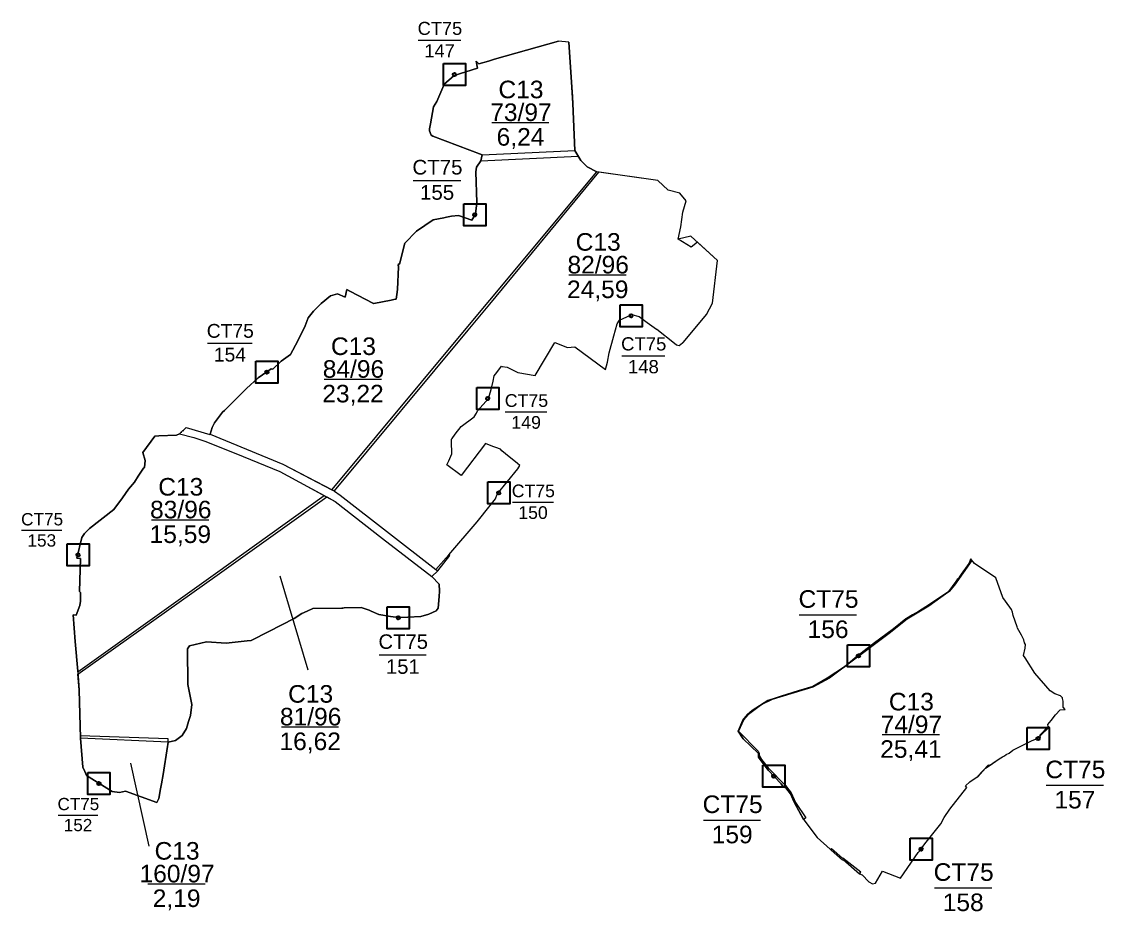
# Model space of a CAD drawing. Header units: metres. Extents: x 414935 to 419426, y 1532610 to 1538392.
# Drawn here: x 414935 to 417399, y 1536367 to 1538392 of the extents above; entities that cross this region are included whole.
import ezdxf
from ezdxf.enums import TextEntityAlignment as Align

# ---------------------------------------------------------------- set-up
doc = ezdxf.new("R2010")
doc.units = ezdxf.units.M
doc.header["$MEASUREMENT"] = 0
doc.linetypes.add('DGN Style 1', pattern=[5.902559, 0.009821, -5.892738])
doc.linetypes.add('DGN Style 2', pattern=[9.82123, 5.892738, -3.928492])
doc.layers.add('RanhOne', color=1, linetype='Continuous', lineweight=0)
doc.styles.add('Style-Arial', font='arial.ttf')

# ---------------------------------------------------------------- blocks, each defined once
blk = doc.blocks.new('DDCT')
at = {"layer": 'RanhOne', "color": 3, "linetype": 'Continuous', "lineweight": 13}
for p, q in [((6.24, 0), (-6.24, 0)), ((0, -6.24), (0, 6.24))]:
    blk.add_line(p, q, dxfattribs=at)
blk = doc.blocks.new('*U0')
at = {"color": 0, "linetype": 'Continuous', "lineweight": -2, "ltscale": 10, "flags": 128}
blk.add_lwpolyline([(-150, 150), (150, 150), (150, -150), (-150, -150), (-150, 150)], close=True, dxfattribs=at)
at = {"color": 0, "linetype": 'Continuous', "lineweight": -2, "ltscale": 10}
blk.add_circle((-0.02828, 0.016065), 22.5, dxfattribs=at)
blk = doc.blocks.new('*U6')
at = {"layer": 'RanhOne', "color": 3, "linetype": 'Continuous', "lineweight": 13}
blk.add_line((-66.520877, -1.660429), (63.750129, -1.660429), dxfattribs=at)
at = {"layer": 'RanhOne', "color": 3, "linetype": 'Continuous', "lineweight": 13, "style": 'Style-Arial'}
for s, p in [('CT75', (-0.000029, 14.422722)), ('156', (-1.025137, -54.422685))]:
    blk.add_text(s, height=40, dxfattribs=at).set_placement(p, align=Align.CENTER)
blk = doc.blocks.new('*U7')
at = {"layer": 'RanhOne', "color": 3, "linetype": 'Continuous', "lineweight": 13}
blk.add_line((-66.520877, -1.660429), (63.750129, -1.660429), dxfattribs=at)
at = {"layer": 'RanhOne', "color": 3, "linetype": 'Continuous', "lineweight": 13, "style": 'Style-Arial'}
for s, p in [('CT75', (-0.000029, 14.422722)), ('159', (-1.025137, -54.422685))]:
    blk.add_text(s, height=40, dxfattribs=at).set_placement(p, align=Align.CENTER)
blk = doc.blocks.new('*U8')
at = {"layer": 'RanhOne', "color": 3, "linetype": 'Continuous', "lineweight": 13}
blk.add_line((-66.520877, -1.660429), (63.750129, -1.660429), dxfattribs=at)
at = {"layer": 'RanhOne', "color": 3, "linetype": 'Continuous', "lineweight": 13, "style": 'Style-Arial'}
for s, p in [('CT75', (-0.000029, 14.422722)), ('158', (-1.025137, -54.422685))]:
    blk.add_text(s, height=40, dxfattribs=at).set_placement(p, align=Align.CENTER)
blk = doc.blocks.new('*U9')
at = {"layer": 'RanhOne', "color": 3, "linetype": 'Continuous', "lineweight": 13}
blk.add_line((-66.520877, -1.660429), (63.750129, -1.660429), dxfattribs=at)
at = {"layer": 'RanhOne', "color": 3, "linetype": 'Continuous', "lineweight": 13, "style": 'Style-Arial'}
for s, p in [('CT75', (-0.000029, 14.422722)), ('157', (-1.025137, -54.422685))]:
    blk.add_text(s, height=40, dxfattribs=at).set_placement(p, align=Align.CENTER)
blk = doc.blocks.new('*U17')
at = {"layer": 'RanhOne', "color": 3, "linetype": 'Continuous', "lineweight": 13}
blk.add_line((-66.520877, -1.660429), (63.750129, -1.660429), dxfattribs=at)
at = {"layer": 'RanhOne', "color": 3, "linetype": 'Continuous', "lineweight": 13, "style": 'Style-Arial'}
blk.add_text('2,19', height=40, dxfattribs=at).set_placement((-1.025137, -54.422685), align=Align.CENTER)
at = {"layer": 'RanhOne', "color": 3, "linetype": 'Continuous', "lineweight": 13, "insert": (-0.000029, 1.089388), "char_height": 40, "attachment_point": 8, "line_spacing_factor": 0.776524, "style": 'Style-Arial'}
blk.add_mtext('C13\\P160/97', dxfattribs=at)
blk = doc.blocks.new('*U18')
at = {"layer": 'RanhOne', "color": 3, "linetype": 'Continuous', "lineweight": 13}
blk.add_line((-66.520877, -1.660429), (63.750129, -1.660429), dxfattribs=at)
at = {"layer": 'RanhOne', "color": 3, "linetype": 'Continuous', "lineweight": 13, "style": 'Style-Arial'}
blk.add_text('15,59', height=40, dxfattribs=at).set_placement((-1.025137, -54.422685), align=Align.CENTER)
at = {"layer": 'RanhOne', "color": 3, "linetype": 'Continuous', "lineweight": 13, "insert": (-0.000029, 1.089388), "char_height": 40, "attachment_point": 8, "line_spacing_factor": 0.776524, "style": 'Style-Arial'}
blk.add_mtext('C13\\P83/96', dxfattribs=at)
blk = doc.blocks.new('*U19')
at = {"layer": 'RanhOne', "color": 3, "linetype": 'Continuous', "lineweight": 13}
blk.add_line((-66.520877, -1.660429), (63.750129, -1.660429), dxfattribs=at)
at = {"layer": 'RanhOne', "color": 3, "linetype": 'Continuous', "lineweight": 13, "style": 'Style-Arial'}
blk.add_text('16,62', height=40, dxfattribs=at).set_placement((-1.025137, -54.422685), align=Align.CENTER)
at = {"layer": 'RanhOne', "color": 3, "linetype": 'Continuous', "lineweight": 13, "insert": (-0.000029, 1.089388), "char_height": 40, "attachment_point": 8, "line_spacing_factor": 0.776524, "style": 'Style-Arial'}
blk.add_mtext('C13\\P81/96', dxfattribs=at)
blk = doc.blocks.new('*U20')
at = {"layer": 'RanhOne', "color": 3, "linetype": 'Continuous', "lineweight": 13}
blk.add_line((-66.520877, -1.660429), (63.750129, -1.660429), dxfattribs=at)
at = {"layer": 'RanhOne', "color": 3, "linetype": 'Continuous', "lineweight": 13, "style": 'Style-Arial'}
blk.add_text('24,59', height=40, dxfattribs=at).set_placement((-1.025137, -54.422685), align=Align.CENTER)
at = {"layer": 'RanhOne', "color": 3, "linetype": 'Continuous', "lineweight": 13, "insert": (-0.000029, 1.089388), "char_height": 40, "attachment_point": 8, "line_spacing_factor": 0.776524, "style": 'Style-Arial'}
blk.add_mtext('C13\\P82/96', dxfattribs=at)
blk = doc.blocks.new('*U21')
at = {"layer": 'RanhOne', "color": 3, "linetype": 'Continuous', "lineweight": 13}
blk.add_line((-66.520877, -1.660429), (63.750129, -1.660429), dxfattribs=at)
at = {"layer": 'RanhOne', "color": 3, "linetype": 'Continuous', "lineweight": 13, "style": 'Style-Arial'}
blk.add_text('23,22', height=40, dxfattribs=at).set_placement((-1.025137, -54.422685), align=Align.CENTER)
at = {"layer": 'RanhOne', "color": 3, "linetype": 'Continuous', "lineweight": 13, "insert": (-0.000029, 1.089388), "char_height": 40, "attachment_point": 8, "line_spacing_factor": 0.776524, "style": 'Style-Arial'}
blk.add_mtext('C13\\P84/96', dxfattribs=at)
blk = doc.blocks.new('*U22')
at = {"layer": 'RanhOne', "color": 3, "linetype": 'Continuous', "lineweight": 13}
blk.add_line((-66.520877, -1.660429), (63.750129, -1.660429), dxfattribs=at)
at = {"layer": 'RanhOne', "color": 3, "linetype": 'Continuous', "lineweight": 13, "style": 'Style-Arial'}
blk.add_text('6,24', height=40, dxfattribs=at).set_placement((-1.025137, -54.422685), align=Align.CENTER)
at = {"layer": 'RanhOne', "color": 3, "linetype": 'Continuous', "lineweight": 13, "insert": (-0.000029, 1.089388), "char_height": 40, "attachment_point": 8, "line_spacing_factor": 0.776524, "style": 'Style-Arial'}
blk.add_mtext('C13\\P73/97', dxfattribs=at)
blk = doc.blocks.new('*U23')
at = {"layer": 'RanhOne', "color": 3, "linetype": 'Continuous', "lineweight": 13}
blk.add_line((-66.520877, -1.660429), (63.750129, -1.660429), dxfattribs=at)
at = {"layer": 'RanhOne', "color": 3, "linetype": 'Continuous', "lineweight": 13, "style": 'Style-Arial'}
blk.add_text('25,41', height=40, dxfattribs=at).set_placement((-1.025137, -54.422685), align=Align.CENTER)
at = {"layer": 'RanhOne', "color": 3, "linetype": 'Continuous', "lineweight": 13, "insert": (-0.000029, 1.089388), "char_height": 40, "attachment_point": 8, "line_spacing_factor": 0.776524, "style": 'Style-Arial'}
blk.add_mtext('C13\\P74/97', dxfattribs=at)
blk = doc.blocks.new('*U51')
at = {"layer": 'RanhOne', "color": 3, "linetype": 'Continuous', "lineweight": 13}
blk.add_line((-66.520877, -1.660429), (63.750129, -1.660429), dxfattribs=at)
at = {"layer": 'RanhOne', "color": 3, "linetype": 'Continuous', "lineweight": 13, "style": 'Style-Arial'}
for s, p in [('CT75', (-0.000029, 14.422722)), ('152', (-1.025137, -54.422685))]:
    blk.add_text(s, height=40, dxfattribs=at).set_placement(p, align=Align.CENTER)
blk = doc.blocks.new('*U52')
at = {"layer": 'RanhOne', "color": 3, "linetype": 'Continuous', "lineweight": 13}
blk.add_line((-66.520877, -1.660429), (63.750129, -1.660429), dxfattribs=at)
at = {"layer": 'RanhOne', "color": 3, "linetype": 'Continuous', "lineweight": 13, "style": 'Style-Arial'}
for s, p in [('CT75', (-0.000029, 14.422722)), ('153', (-1.025137, -54.422685))]:
    blk.add_text(s, height=40, dxfattribs=at).set_placement(p, align=Align.CENTER)
blk = doc.blocks.new('*U53')
at = {"layer": 'RanhOne', "color": 3, "linetype": 'Continuous', "lineweight": 13}
blk.add_line((-66.520877, -1.660429), (63.750129, -1.660429), dxfattribs=at)
at = {"layer": 'RanhOne', "color": 3, "linetype": 'Continuous', "lineweight": 13, "style": 'Style-Arial'}
for s, p in [('CT75', (-0.000029, 14.422722)), ('151', (-1.025137, -54.422685))]:
    blk.add_text(s, height=40, dxfattribs=at).set_placement(p, align=Align.CENTER)
blk = doc.blocks.new('*U54')
at = {"layer": 'RanhOne', "color": 3, "linetype": 'Continuous', "lineweight": 13}
blk.add_line((-66.520877, -1.660429), (63.750129, -1.660429), dxfattribs=at)
at = {"layer": 'RanhOne', "color": 3, "linetype": 'Continuous', "lineweight": 13, "style": 'Style-Arial'}
for s, p in [('CT75', (-0.000029, 14.422722)), ('150', (-1.025137, -54.422685))]:
    blk.add_text(s, height=40, dxfattribs=at).set_placement(p, align=Align.CENTER)
blk = doc.blocks.new('*U55')
at = {"layer": 'RanhOne', "color": 3, "linetype": 'Continuous', "lineweight": 13}
blk.add_line((-66.520877, -1.660429), (63.750129, -1.660429), dxfattribs=at)
at = {"layer": 'RanhOne', "color": 3, "linetype": 'Continuous', "lineweight": 13, "style": 'Style-Arial'}
for s, p in [('CT75', (-0.000029, 14.422722)), ('149', (-1.025137, -54.422685))]:
    blk.add_text(s, height=40, dxfattribs=at).set_placement(p, align=Align.CENTER)
blk = doc.blocks.new('*U56')
at = {"layer": 'RanhOne', "color": 3, "linetype": 'Continuous', "lineweight": 13}
blk.add_line((-66.520877, -1.660429), (63.750129, -1.660429), dxfattribs=at)
at = {"layer": 'RanhOne', "color": 3, "linetype": 'Continuous', "lineweight": 13, "style": 'Style-Arial'}
for s, p in [('CT75', (-0.000029, 14.422722)), ('154', (-1.025137, -54.422685))]:
    blk.add_text(s, height=40, dxfattribs=at).set_placement(p, align=Align.CENTER)
blk = doc.blocks.new('*U57')
at = {"layer": 'RanhOne', "color": 3, "linetype": 'Continuous', "lineweight": 13}
blk.add_line((-66.520877, -1.660429), (63.750129, -1.660429), dxfattribs=at)
at = {"layer": 'RanhOne', "color": 3, "linetype": 'Continuous', "lineweight": 13, "style": 'Style-Arial'}
for s, p in [('CT75', (-0.000029, 14.422722)), ('147', (-1.025137, -54.422685))]:
    blk.add_text(s, height=40, dxfattribs=at).set_placement(p, align=Align.CENTER)
blk = doc.blocks.new('*U58')
at = {"layer": 'RanhOne', "color": 3, "linetype": 'Continuous', "lineweight": 13}
blk.add_line((-66.520877, -1.660429), (63.750129, -1.660429), dxfattribs=at)
at = {"layer": 'RanhOne', "color": 3, "linetype": 'Continuous', "lineweight": 13, "style": 'Style-Arial'}
for s, p in [('CT75', (-0.000029, 14.422722)), ('155', (-1.025137, -54.422685))]:
    blk.add_text(s, height=40, dxfattribs=at).set_placement(p, align=Align.CENTER)
blk = doc.blocks.new('*U59')
at = {"layer": 'RanhOne', "color": 3, "linetype": 'Continuous', "lineweight": 13}
blk.add_line((-66.520877, -1.660429), (63.750129, -1.660429), dxfattribs=at)
at = {"layer": 'RanhOne', "color": 3, "linetype": 'Continuous', "lineweight": 13, "style": 'Style-Arial'}
for s, p in [('CT75', (-0.000029, 14.422722)), ('148', (-1.025137, -54.422685))]:
    blk.add_text(s, height=40, dxfattribs=at).set_placement(p, align=Align.CENTER)

msp = doc.modelspace()

# ---------------------------------------------------------------- linework, layer by layer
at = {"layer": 'RanhOne', "color": 3, "linetype": 'Continuous', "lineweight": 0}
for p, q in [((416011.334, 1538306.519), (416156.31, 1538347.55)), ((416180.026, 1538345.122), (416187.296, 1538243.243)), ((415997.226, 1538302.526), (416011.334, 1538306.519)), ((415919.51, 1538269.24), (415972.59, 1538286.56)), ((415972.59, 1538286.56), (415968.9496, 1538302.1119)), ((415968.9496, 1538302.1119), (415975.062, 1538296.253)), ((415975.062, 1538296.253), (415997.226, 1538302.526)), ((415895.966, 1538249.142), (415919.51, 1538269.24)), ((415880.085, 1538210.699), (415895.446, 1538247.48)), ((415895.446, 1538247.48), (415895.966, 1538249.142)), ((416187.296, 1538243.243), (416188.341, 1538221.027)), ((415872.106, 1538198.037), (415880.085, 1538210.699)), ((416188.341, 1538221.027), (416189.043, 1538206.101)), ((415865.446, 1538159.259), (415872.106, 1538198.037)), ((416189.043, 1538206.101), (416194.104, 1538098.526)), ((415862.719, 1538148.29), (415865.446, 1538159.259)), ((415863.132, 1538145.281), (415862.719, 1538148.29)), ((415863.141, 1538143.432), (415863.132, 1538145.281)), ((415866.947, 1538133.895), (415863.141, 1538143.432)), ((415870.716, 1538131.743), (415866.947, 1538133.895)), ((415982.97, 1538088.76), (415870.716, 1538131.743)), ((415979.76, 1538075.27), (415982.97, 1538088.76)), ((416194.104, 1538098.526), (416207.833, 1538076.064)), ((415968.79, 1538050.14), (415969.98, 1538061.11)), ((415969.98, 1538061.11), (415979.76, 1538075.27)), ((415970.87, 1537980.41), (415968.79, 1538050.14)), ((415967.85, 1537953.71), (415970.87, 1537980.41)), ((415833.35, 1537915.088), (415871.689, 1537940.945)), ((415871.689, 1537940.945), (415895.9, 1537945.953)), ((415895.9, 1537945.953), (415902.035, 1537947.398)), ((415902.035, 1537947.398), (415912.85, 1537949.44)), ((415912.85, 1537949.44), (415929.29, 1537951.33)), ((415929.29, 1537951.33), (415959.72, 1537940.43)), ((415959.72, 1537940.43), (415967.85, 1537953.71)), ((415806.502, 1537887.641), (415833.35, 1537915.088)), ((415794.577, 1537840.404), (415806.502, 1537887.641)), ((415792.08, 1537838.16), (415792.5075, 1537841.0008)), ((415792.29, 1537834.22), (415792.08, 1537838.16)), ((415792.5075, 1537841.0008), (415794.577, 1537840.404)), ((415790.2092, 1537782.6492), (415792.29, 1537834.22)), ((415616.36, 1537750.69), (415637.45, 1537768.11)), ((415637.45, 1537768.11), (415653.638, 1537772.988)), ((415653.638, 1537772.988), (415670.849, 1537765.17)), ((415670.849, 1537765.17), (415675.154, 1537782.251)), ((415675.154, 1537782.251), (415681.833, 1537778.825)), ((415681.833, 1537778.825), (415735.9293, 1537750.8421)), ((415787.48, 1537760.83), (415789.01, 1537771.15)), ((415789.01, 1537771.15), (415790.2, 1537782.42)), ((415790.2, 1537782.42), (415790.2092, 1537782.6492)), ((415598.66, 1537733.35), (415616.36, 1537750.69)), ((415735.9293, 1537750.8421), (415736.32, 1537750.64)), ((415736.32, 1537750.64), (415775.4611, 1537758.4361)), ((415775.4611, 1537758.4361), (415781.5967, 1537759.6582)), ((415781.5967, 1537759.6582), (415787.48, 1537760.83)), ((415579.974, 1537699.583), (415586.62, 1537717.84)), ((415586.62, 1537717.84), (415598.66, 1537733.35)), ((415563.55, 1537665.63), (415579.974, 1537699.583)), ((415546.44, 1537634.98), (415563.55, 1537665.63)), ((415506.79, 1537601.33), (415525.74, 1537619.06)), ((415525.74, 1537619.06), (415546.44, 1537634.98)), ((415472.912, 1537581.704), (415502.46, 1537602.26)), ((415502.46, 1537602.26), (415506.7099, 1537601.3472)), ((415506.7099, 1537601.3472), (415506.79, 1537601.33)), ((415446.4, 1537557.32), (415472.912, 1537581.704)), ((415396.72, 1537507.31), (415441.0359, 1537551.9203)), ((415441.0359, 1537551.9203), (415446.4, 1537557.32)), ((415373.44, 1537479.33), (415392.1, 1537503.06)), ((415392.1, 1537503.06), (415396.72, 1537507.31)), ((415363.4444, 1537453.0155), (415368.6, 1537468.29)), ((415368.6, 1537468.29), (415373.44, 1537479.33)), ((415877.221, 1537144.961), (415906.958, 1537178.663)), ((415881.64, 1537142.393), (415868.21, 1537129.32)), ((415877.221, 1537144.961), (415881.64, 1537142.393)), ((415062.423, 1536912.5047), (415062.8537, 1536906.7539))]:
    msp.add_line(p, q, dxfattribs=at)
at = {"layer": 'RanhOne', "color": 7, "linetype": 'Continuous', "lineweight": 0}
for p, q in [((415979.76, 1538075.27), (416201.590091, 1538085.896567)), ((415982.97, 1538088.76), (416194.104, 1538098.526)), ((415587.222453, 1536916.54153), (415522.976239, 1537130.443492)), ((415268.21, 1536752.67), (415068.64, 1536761.39)), ((415224.981427, 1536515.556867), (415183.237694, 1536704.677505))]:
    msp.add_line(p, q, dxfattribs=at)
at = {"layer": 'RanhOne', "color": 3, "linetype": 'DGN Style 1', "lineweight": 0}
for p, q in [((416244.061, 1538050.163), (416248.202249, 1538049.577577)), ((415293.6634, 1537453.7125), (415309.24, 1537468.23))]:
    msp.add_line(p, q, dxfattribs=at)
at = {"layer": 'RanhOne', "color": 3, "linetype": 'DGN Style 2', "lineweight": 0}
for p, q in [((415640.7472, 1537326.8303), (415646.5318, 1537324.0645)), ((415623.5671, 1537313.4634), (415629.0831, 1537310.4887))]:
    msp.add_line(p, q, dxfattribs=at)
at = {"layer": 'RanhOne', "color": 3, "linetype": 'Continuous', "lineweight": 13}
for p, q in [((415641.299, 1537326.542), (415647.099, 1537323.796)), ((415647.099, 1537323.796), (415659.378, 1537314.679)), ((415659.378, 1537314.679), (415877.221, 1537144.961)), ((415868.21, 1537129.32), (415881.64, 1537142.393)), ((415877.221, 1537144.961), (415881.64, 1537142.393))]:
    msp.add_line(p, q, dxfattribs=at)
at = {"layer": 'RanhOne', "color": 3, "linetype": 'Continuous', "lineweight": 13, "flags": 128}
for points in [[(415881.64, 1537142.393), (415909.6427, 1537176.9453), (415906.958, 1537178.663), (415971.831, 1537253.844), (416000.9774, 1537291.1764), (416012.98, 1537306.09), (416016.96, 1537316.46), (416064.17, 1537374.64), (416068.4, 1537382.21), (416063.3057, 1537386.2939), (416035.93, 1537408.24), (416027.58, 1537415.6), (416024.86, 1537419.35), (416014.37, 1537423.26), (416007.14, 1537425.21), (415990.72, 1537432.24), (415934.75, 1537359.4), (415902.41, 1537383.8), (415906.7359, 1537392.9724), (415913.96, 1537408.29), (415913.4159, 1537436.2743), (415913.31, 1537441.72), (415914.5032, 1537443.3224), (415921.7796, 1537453.0948), (415935, 1537470.85), (415964.753, 1537492.541), (415970.26, 1537500.91), (415972.23, 1537506.12), (415997.19, 1537534.62), (416003.55, 1537554.59), (416007.5783, 1537573.6816), (416010.11, 1537585.68), (416015.94, 1537593.3862), (416026.89, 1537607.86), (416028.1363, 1537607.6322), (416039.53, 1537605.55), (416042.5196, 1537604.0721), (416064.31, 1537593.3), (416103.884, 1537586.448), (416148.14, 1537661.54), (416176.89, 1537650.84), (416194.1, 1537651.79), (416263.65, 1537600.63), (416268.18, 1537617.31), (416271.76, 1537638.72), (416282.6692, 1537677.3485), (416290.34, 1537704.51), (416295.49, 1537712.78), (416320.4902, 1537724.3115), (416322.72, 1537725.34), (416340.13, 1537721.3), (416358.69, 1537707.44), (416380.038, 1537692.4336), (416380.1, 1537692.39), (416420.314, 1537660.4432), (416424.9, 1537656.8), (416431.01, 1537655.12), (416438.6416, 1537661.0612), (416440.22, 1537662.29), (416475.2043, 1537703.656), (416493.642, 1537725.457), (416507.52, 1537751.27), (416518.317, 1537848.276), (416473.192639, 1537889.911229), (416458.48, 1537879.058), (416428.731, 1537896.925), (416435.344, 1537924.833), (416439.34, 1537958.39), (416447.341, 1537984.397), (416432.869, 1538002.111), (416406.618, 1538008.774), (416382.59, 1538030.58), (416244.061, 1538050.163), (416221.835, 1538062.017), (416207.833, 1538076.064), (416194.104, 1538098.526), (416189.043, 1538206.101), (416187.296, 1538243.243), (416180.026, 1538345.122), (416156.31, 1538347.55), (416011.334, 1538306.519), (415997.226, 1538302.526), (415975.062, 1538296.253), (415968.9496, 1538302.1119), (415972.59, 1538286.56), (415919.51, 1538269.24), (415895.966, 1538249.142), (415895.446, 1538247.48), (415880.085, 1538210.699), (415872.106, 1538198.037), (415865.446, 1538159.259), (415862.719, 1538148.29), (415863.132, 1538145.281), (415863.141, 1538143.432), (415866.947, 1538133.895), (415870.716, 1538131.743), (415982.97, 1538088.76), (415979.76, 1538075.27), (415969.98, 1538061.11), (415968.79, 1538050.14), (415970.87, 1537980.41), (415967.85, 1537953.71), (415959.72, 1537940.43), (415929.29, 1537951.33), (415912.85, 1537949.44), (415902.035, 1537947.398), (415895.9, 1537945.953), (415871.689, 1537940.945), (415833.35, 1537915.088), (415806.502, 1537887.641), (415794.577, 1537840.404), (415792.5075, 1537841.0008), (415792.08, 1537838.16), (415792.29, 1537834.22), (415790.2092, 1537782.6492), (415790.2, 1537782.42), (415789.01, 1537771.15), (415787.48, 1537760.83), (415781.5967, 1537759.6582), (415775.4611, 1537758.4361), (415736.32, 1537750.64), (415735.9293, 1537750.8421), (415681.833, 1537778.825), (415675.154, 1537782.251), (415670.849, 1537765.17), (415653.638, 1537772.988), (415637.45, 1537768.11), (415616.36, 1537750.69), (415598.66, 1537733.35), (415586.62, 1537717.84), (415579.974, 1537699.583), (415563.55, 1537665.63), (415546.44, 1537634.98), (415525.74, 1537619.06), (415506.79, 1537601.33), (415506.7099, 1537601.3472), (415502.46, 1537602.26), (415472.912, 1537581.704), (415446.4, 1537557.32), (415441.0359, 1537551.9203), (415396.72, 1537507.31), (415392.1, 1537503.06), (415373.44, 1537479.33), (415368.6, 1537468.29), (415363.4444, 1537453.0155)], [(415293.6634, 1537453.7125), (415309.24, 1537468.23), (415363.24, 1537452.41), (415363.4444, 1537453.0155)], [(415293.6634, 1537453.7125), (415287.23, 1537451.18), (415247.15, 1537449.59), (415238.3673, 1537448.6934), (415237.55, 1537448.61), (415210.28, 1537411.42), (415215.7, 1537393.353), (415214.529, 1537377.517), (415211.7, 1537375.66), (415199.835, 1537357.3869), (415191.37, 1537344.35), (415178.16, 1537328.03), (415164.47, 1537308.56), (415144.37, 1537281.97), (415089.49, 1537238.75), (415077.81, 1537227.31), (415071.7, 1537218.08), (415059.96, 1537171.39), (415068.42, 1537170.06), (415066.71, 1537095.39), (415068.56, 1537093.18), (415068.77, 1537073.32), (415067.38, 1537063.39), (415058.72, 1537041.44), (415052.17, 1537042.49), (415056.839, 1536981.238), (415062.332, 1536913.72), (415065.521, 1536871.141), (415068.64, 1536761.39), (415073.94, 1536695.62), (415078.53, 1536685.54), (415082.64, 1536676.42), (415140.45, 1536640.27), (415157.786, 1536637.731), (415170.973, 1536640.597), (415242.47, 1536615.32), (415247.11, 1536624.24), (415250.74, 1536646.09), (415253.31, 1536657.6), (415256.6357, 1536678.8214), (415266.59, 1536742.34), (415267.3076, 1536746.916), (415268.21, 1536752.67), (415285.04, 1536756.36), (415300.45, 1536767.74), (415310.3, 1536783.33), (415314.42, 1536799.45), (415319.23, 1536812.9), (415322.09, 1536838.18), (415313.14, 1536883.658), (415312.343, 1536964.97), (415316.72, 1536971.675), (415355.364, 1536980.852), (415400.29, 1536977.97), (415447.9, 1536982.67), (415457.13, 1536983.71), (415497.26, 1537003.85), (415554.67, 1537033.73), (415572.33, 1537045.26), (415584.48, 1537050.13), (415597.204, 1537056.789), (415663.57, 1537057.44), (415665.83, 1537057.5), (415668.56, 1537057.72), (415707.741, 1537058.706), (415725.71, 1537052.82), (415730.4986, 1537050.6596), (415748.03, 1537042.75), (415774.03, 1537038.38), (415792.2422, 1537035.8476), (415813.894, 1537036.857), (415843.634, 1537038.606), (415861.806, 1537043.848), (415878.02, 1537051.1), (415882.63, 1537057.62), (415885.24, 1537083.56), (415885.97, 1537095.71), (415885.297, 1537111.765), (415868.21, 1537129.32)], [(415293.6634, 1537453.7125), (415326.6354, 1537445.8251), (415354.2123, 1537436.9647), (415438.6979, 1537402.4861), (415522.6481, 1537368.2082), (415585.4435, 1537334.0231), (415625.5543, 1537312.3917), (415648.5164, 1537300.0085), (415755.9295, 1537215.7958), (415868.21, 1537129.32)], [(415363.4444, 1537453.0155), (415529.408, 1537385.002), (415641.299, 1537326.542)], [(417310.18, 1536826.6), (417305.34, 1536831.87), (417305.419, 1536845.888), (417303.9484, 1536851.7199), (417303.524, 1536853.403), (417298.996, 1536857.548), (417286.311, 1536862.545), (417275.585, 1536868.82), (417240.553, 1536909.519), (417218.995, 1536944.445), (417215.097, 1536949.229), (417218.484, 1536966.559), (417219.674, 1536974.246), (417217.374, 1536978.4), (417215.634, 1536985.208), (417210.37, 1536996.11), (417200.996, 1537011.997), (417200.257, 1537014.453), (417191.783, 1537040.696), (417190.105, 1537048.025), (417187.606, 1537054.337), (417184.222, 1537059.355), (417167.657, 1537081.206), (417152.397, 1537126.059), (417103.4904, 1537159.1026), (417096.25, 1537167.729), (417094.801, 1537169.657), (417091.553, 1537158.856), (417073.8023, 1537134.4593), (417068.971, 1537127.819), (417065.252, 1537124.334), (417061.993, 1537118.062), (417044.725, 1537095.338), (417000.704, 1537065.356), (416975.7401, 1537049.8432), (416975.677, 1537049.804), (416962.6749, 1537042.2153), (416948.846, 1537034.144), (416947.206, 1537032.94), (416918.913, 1537010.427), (416875.56, 1536978.733), (416845.162, 1536955.087), (416840.2359, 1536951.0582), (416839.9, 1536950.79), (416807.5, 1536923.77), (416767.8, 1536898.11), (416735.341, 1536879.298), (416702.39, 1536869.19), (416663.46, 1536856.99), (416649.78, 1536852.8), (416633.28, 1536847.38), (416597.37, 1536824.25), (416586.8, 1536815.53), (416576.14, 1536802.61), (416565.493, 1536777.087), (416576.655, 1536759.682), (416612.02, 1536726.33), (416611.72, 1536718.15), (416633.92, 1536688.75), (416663.13, 1536657.56), (416666.6, 1536652.63), (416674.28, 1536648.26), (416684.56, 1536634.79), (416693.25, 1536615.56), (416715.18, 1536575.23), (416745.43, 1536535.36), (416774.94, 1536508.87), (416777.62, 1536506.64), (416802.83, 1536483.88), (416804.47, 1536485.08), (416841.77, 1536452.57), (416847.97, 1536450.12), (416863.17, 1536434.71), (416871.31, 1536430.23), (416877.88, 1536431.16), (416893.82, 1536458.434), (416934.861, 1536442.756), (416975.146, 1536500.96), (416978.338, 1536504.595), (416990.381, 1536520.793), (417026.974, 1536566.435), (417034.112, 1536580.937), (417047.2695, 1536599.8296), (417085.767, 1536648.914), (417083.342, 1536652.679), (417093.184, 1536662.192), (417109.538, 1536673.5392), (417110.193, 1536672.721), (417128.513, 1536692.881), (417159.683, 1536714.539), (417167.025, 1536718.712), (417172.126, 1536721.217), (417175.68, 1536723.889), (417182.61, 1536727.177), (417190.92, 1536733.766), (417207.103, 1536742.745), (417233.026, 1536755.496), (417251.716, 1536763.068), (417253.49, 1536762.7), (417253.202, 1536766.365), (417273.398, 1536786.719), (417271.522, 1536788.23), (417270.149, 1536792.428), (417277.947, 1536801.725), (417287.584, 1536814.403), (417298.645, 1536825.691), (417310.18, 1536826.6)]]:
    msp.add_lwpolyline(points, dxfattribs=at)
at = {"layer": 'RanhOne', "color": 3, "linetype": 'Continuous', "lineweight": 0, "flags": 128}
for points in [[(416207.833, 1538076.064), (416221.835, 1538062.017), (416244.061, 1538050.163)], [(415640.7472, 1537326.8303), (415641.184, 1537327.354), (415946.666, 1537693.614), (416000, 1537758.2428), (416244.061, 1538050.163)], [(415646.5318, 1537324.0645), (415646.984, 1537324.608), (415951.273, 1537690.325), (416000, 1537749.2794), (416248.202249, 1538049.577577)], [(415906.958, 1537178.663), (415971.831, 1537253.844), (416000.9774, 1537291.1764), (416012.98, 1537306.09), (416016.96, 1537316.46), (416064.17, 1537374.64), (416068.4, 1537382.21), (416063.3057, 1537386.2939), (416035.93, 1537408.24), (416027.58, 1537415.6), (416024.86, 1537419.35), (416014.37, 1537423.26), (416007.14, 1537425.21), (415990.72, 1537432.24), (415934.75, 1537359.4), (415902.41, 1537383.8), (415906.7359, 1537392.9724), (415913.96, 1537408.29), (415913.4159, 1537436.2743), (415913.31, 1537441.72), (415914.5032, 1537443.3224), (415921.7796, 1537453.0948), (415935, 1537470.85), (415964.753, 1537492.541), (415970.26, 1537500.91), (415972.23, 1537506.12), (415997.19, 1537534.62), (416003.55, 1537554.59), (416007.5783, 1537573.6816), (416010.11, 1537585.68), (416015.94, 1537593.3862), (416026.89, 1537607.86), (416028.1363, 1537607.6322), (416039.53, 1537605.55), (416042.5196, 1537604.0721), (416064.31, 1537593.3), (416103.884, 1537586.448), (416148.14, 1537661.54), (416176.89, 1537650.84), (416194.1, 1537651.79), (416263.65, 1537600.63), (416268.18, 1537617.31), (416271.76, 1537638.72), (416282.6692, 1537677.3485), (416290.34, 1537704.51), (416295.49, 1537712.78), (416320.4902, 1537724.3115), (416322.72, 1537725.34), (416340.13, 1537721.3), (416358.69, 1537707.44), (416380.038, 1537692.4336), (416380.1, 1537692.39), (416420.314, 1537660.4432), (416424.9, 1537656.8), (416431.01, 1537655.12), (416438.6416, 1537661.0612), (416440.22, 1537662.29), (416475.2043, 1537703.656), (416493.642, 1537725.457), (416507.52, 1537751.27), (416518.317, 1537848.276), (416457.856, 1537904.062), (416428.731, 1537896.925), (416435.344, 1537924.833), (416439.34, 1537958.39), (416447.341, 1537984.397), (416432.869, 1538002.111), (416406.618, 1538008.774), (416382.59, 1538030.58), (416248.202249, 1538049.577577)], [(415309.24, 1537468.23), (415363.24, 1537452.41), (415363.4444, 1537453.0155)], [(415062.423, 1536912.5047), (415062.332, 1536913.72), (415056.839, 1536981.238), (415052.17, 1537042.49), (415058.72, 1537041.44), (415067.38, 1537063.39), (415068.77, 1537073.32), (415068.56, 1537093.18), (415066.71, 1537095.39), (415068.42, 1537170.06), (415059.96, 1537171.39), (415071.7, 1537218.08), (415077.81, 1537227.31), (415089.49, 1537238.75), (415144.37, 1537281.97), (415164.47, 1537308.56), (415178.16, 1537328.03), (415191.37, 1537344.35), (415199.835, 1537357.3869), (415211.7, 1537375.66), (415214.529, 1537377.517), (415215.7, 1537393.353), (415210.28, 1537411.42), (415237.55, 1537448.61), (415238.3673, 1537448.6934), (415247.15, 1537449.59), (415287.23, 1537451.18), (415293.6634, 1537453.7125)], [(415293.6634, 1537453.7125), (415326.6354, 1537445.8251), (415354.2123, 1537436.9647), (415438.6979, 1537402.4861), (415522.6481, 1537368.2082), (415585.4435, 1537334.0231), (415623.5671, 1537313.4634)], [(415363.4444, 1537453.0155), (415529.408, 1537385.002), (415640.7472, 1537326.8303)], [(415646.5318, 1537324.0645), (415647.099, 1537323.796), (415659.378, 1537314.679), (415877.221, 1537144.961)], [(415062.423, 1536912.5047), (415376.31, 1537136), (415623.5671, 1537313.4634)], [(415062.8537, 1536906.7539), (415379.422, 1537132.086), (415629.0831, 1537310.4887)], [(415629.0831, 1537310.4887), (415648.5164, 1537300.0085), (415755.9295, 1537215.7958), (415868.21, 1537129.32)], [(415881.64, 1537142.393), (415909.6427, 1537176.9453), (415906.958, 1537178.663)], [(416714.6089, 1536576.2802), (416693.25, 1536615.56), (416684.56, 1536634.79), (416674.28, 1536648.26), (416666.6, 1536652.63), (416663.13, 1536657.56), (416633.92, 1536688.75), (416611.72, 1536718.15), (416612.02, 1536726.33), (416576.655, 1536759.682), (416565.493, 1536777.087), (416576.14, 1536802.61), (416586.8, 1536815.53), (416597.37, 1536824.25), (416633.28, 1536847.38), (416649.78, 1536852.8), (416663.46, 1536856.99), (416702.39, 1536869.19), (416735.341, 1536879.298), (416767.8, 1536898.11), (416807.5, 1536923.77), (416839.9, 1536950.79), (416840.2359, 1536951.0582), (416845.162, 1536955.087), (416875.56, 1536978.733), (416918.913, 1537010.427), (416947.206, 1537032.94), (416948.846, 1537034.144), (416962.6749, 1537042.2153), (416975.677, 1537049.804), (416975.7401, 1537049.8432), (417000.704, 1537065.356), (417044.725, 1537095.338), (417061.993, 1537118.062), (417065.252, 1537124.334), (417068.971, 1537127.819), (417073.8023, 1537134.4593), (417091.553, 1537158.856), (417094.801, 1537169.657), (417096.25, 1537167.729), (417096.8179, 1537167.0524)], [(417096.8179, 1537167.0524), (417097.314, 1537165.746), (417058.009, 1537109.668), (417046.0837, 1537094.944), (416999.734, 1537062.213), (416950.0012, 1537032.1562), (416912.179, 1537001.999), (416773.694, 1536898.249), (416735.748, 1536877.503), (416643.132, 1536849.23), (416619.437, 1536838.1525), (416589.198, 1536815.103), (416578.0469, 1536802.5688), (416566.6356, 1536777.1237), (416610.759, 1536732.159), (416613.7338, 1536727.6347), (416613.5352, 1536721.7379), (416618.8431, 1536712.8501), (416634.09, 1536693.738), (416673.017, 1536653.981), (416686.0309, 1536636.7657), (416695.847, 1536614.824), (416719.9373, 1536580.2965), (416714.6089, 1536576.2802)], [(417271.522, 1536788.23), (417270.149, 1536792.428), (417277.947, 1536801.725), (417287.584, 1536814.403), (417298.645, 1536825.691), (417310.18, 1536826.6), (417305.34, 1536831.87), (417305.419, 1536845.888), (417303.9484, 1536851.7199), (417303.524, 1536853.403), (417298.996, 1536857.548), (417286.311, 1536862.545), (417275.585, 1536868.82), (417240.553, 1536909.519), (417218.995, 1536944.445), (417215.097, 1536949.229), (417218.484, 1536966.559), (417219.674, 1536974.246), (417217.374, 1536978.4), (417215.634, 1536985.208), (417210.37, 1536996.11), (417200.996, 1537011.997), (417200.257, 1537014.453), (417191.783, 1537040.696), (417190.105, 1537048.025), (417187.606, 1537054.337), (417184.222, 1537059.355), (417167.657, 1537081.206), (417152.397, 1537126.059), (417103.4904, 1537159.1026), (417096.8179, 1537167.0524)], [(415868.21, 1537129.32), (415885.297, 1537111.765), (415885.97, 1537095.71), (415885.24, 1537083.56), (415882.63, 1537057.62), (415878.02, 1537051.1), (415861.806, 1537043.848), (415843.634, 1537038.606), (415813.894, 1537036.857), (415792.2422, 1537035.8476), (415774.03, 1537038.38), (415748.03, 1537042.75), (415730.4986, 1537050.6596), (415725.71, 1537052.82), (415707.741, 1537058.706), (415668.56, 1537057.72), (415665.83, 1537057.5), (415663.57, 1537057.44), (415597.204, 1537056.789), (415584.48, 1537050.13), (415572.33, 1537045.26), (415554.67, 1537033.73), (415497.26, 1537003.85), (415457.13, 1536983.71), (415447.9, 1536982.67), (415400.29, 1536977.97), (415355.364, 1536980.852), (415316.72, 1536971.675), (415312.343, 1536964.97), (415313.14, 1536883.658), (415322.09, 1536838.18), (415319.23, 1536812.9), (415314.42, 1536799.45), (415310.3, 1536783.33), (415300.45, 1536767.74), (415285.04, 1536756.36), (415268.21, 1536752.67), (415267.3076, 1536746.916), (415266.59, 1536742.34), (415256.6357, 1536678.8214), (415253.31, 1536657.6), (415250.74, 1536646.09), (415247.11, 1536624.24), (415242.47, 1536615.32), (415170.973, 1536640.597), (415157.786, 1536637.731), (415140.45, 1536640.27), (415082.64, 1536676.42), (415078.53, 1536685.54), (415073.94, 1536695.62), (415068.64, 1536761.39), (415065.521, 1536871.141), (415062.8537, 1536906.7539)], [(417253.202, 1536766.365), (417252.214, 1536768.096), (417271.522, 1536788.23)], [(417271.522, 1536788.23), (417273.398, 1536786.719), (417253.202, 1536766.365)], [(417136.7537, 1536698.607), (417159.683, 1536714.539), (417167.025, 1536718.712), (417172.126, 1536721.217), (417175.68, 1536723.889), (417182.61, 1536727.177), (417190.92, 1536733.766), (417207.103, 1536742.745), (417233.026, 1536755.496), (417251.716, 1536763.068), (417253.49, 1536762.7), (417253.202, 1536766.365)], [(417111.0969, 1536673.7157), (417110.564, 1536674.251), (417135.32, 1536700.792), (417136.7537, 1536698.607)], [(417111.0969, 1536673.7157), (417128.513, 1536692.881), (417136.7537, 1536698.607)], [(416841.5194, 1536452.7884), (416841.77, 1536452.57), (416847.97, 1536450.12), (416863.17, 1536434.71), (416871.31, 1536430.23), (416877.88, 1536431.16), (416893.82, 1536458.434), (416934.861, 1536442.756), (416975.146, 1536500.96), (416978.338, 1536504.595), (416990.381, 1536520.793), (417026.974, 1536566.435), (417034.112, 1536580.937), (417047.2695, 1536599.8296), (417085.767, 1536648.914), (417083.342, 1536652.679), (417093.184, 1536662.192), (417109.538, 1536673.5392), (417110.193, 1536672.721), (417111.0969, 1536673.7157)], [(416714.6089, 1536576.2802), (416715.18, 1536575.23), (416745.43, 1536535.36), (416774.94, 1536508.87), (416776.0866, 1536507.916)], [(416841.5194, 1536452.7884), (416844.554, 1536456.113), (416804.089, 1536488.671), (416802.875, 1536487.2372), (416777.7749, 1536509.7946), (416776.0866, 1536507.916)], [(416776.0866, 1536507.916), (416777.62, 1536506.64), (416802.83, 1536483.88), (416804.47, 1536485.08), (416841.5194, 1536452.7884)]]:
    msp.add_lwpolyline(points, dxfattribs=at)
at = {"layer": 'RanhOne', "color": 7, "linetype": 'Continuous', "lineweight": 0, "flags": 128}
msp.add_lwpolyline([(415268.21, 1536752.67), (415268.21, 1536752.67), (415268.21, 1536759.67645), (415068.188413, 1536767.064293)], dxfattribs=at)

# ---------------------------------------------------------------- block references
at = {"layer": 'RanhOne', "color": 3, "linetype": 'Continuous', "lineweight": 13}
for name, p, xscale, yscale, zscale in [('*U57', (415886.726522, 1538351.274844), 0.742374, 0.742374, 0.742374), ('*U58', (415881.150555, 1538032.176728), 0.834116, 0.834116, 0.834116), ('DDCT', (415794.272, 1537838.692), 0.1, 0.1, 0.1), ('*U56', (415409.608701, 1537661.350835), 0.784799, 0.784799, 0.784799), ('*U59', (416350.59595, 1537632.836793), 0.753927, 0.753927, 0.753927), ('*U55', (416083.69891, 1537504.965812), 0.722901, 0.722901, 0.722901), ('*U54', (416099.37937, 1537299.534271), 0.718444, 0.718444, 0.718444), ('*U52', (414981.311528, 1537235.594215), 0.700182, 0.700182, 0.700182), ('*U53', (415803.187545, 1536952.772669), 0.825012, 0.825012, 0.825012), ('*U51', (415063.836817, 1536587.591704), 0.695089, 0.695089, 0.695089)]:
    msp.add_blockref(name, p, dxfattribs=dict(at, xscale=xscale, yscale=yscale, zscale=zscale))
at = {"layer": 'RanhOne', "color": 3, "linetype": 'Continuous', "lineweight": 30, "ltscale": 1.666667, "xscale": 0.166667, "yscale": 0.166667, "zscale": 0.166667}
for p in [(415919.741828, 1538271.600394), (415965.93, 1537952.491), (416321.859, 1537722.621), (415493.049, 1537594.596), (415995.671, 1537534.522), (416020.635, 1537319.474), (415063.083713, 1537178.584323), (415791.764, 1537035.556), (416839.269, 1536948.548), (417248.188, 1536760.563), (415110.564, 1536658.199), (416646.604, 1536674.745), (416982.074713, 1536508.893323)]:
    msp.add_blockref('*U0', p, dxfattribs=at)
at = {"layer": 'RanhOne', "color": 3, "linetype": 'Continuous', "lineweight": 13}
for name, p in [('*U22', (416071.188885, 1538164.33603)), ('*U20', (416246.969136, 1537817.397481)), ('*U21', (415689.9512, 1537580.018474)), ('*U18', (415296.891558, 1537260.062222)), ('*U6', (416771.242853, 1537043.76032)), ('*U19', (415592.521979, 1536788.727943)), ('*U23', (416959.819548, 1536771.12398)), ('*U9', (417333.053615, 1536655.881647)), ('*U7', (416552.978693, 1536576.613322)), ('*U17', (415288.493893, 1536431.518187)), ('*U8', (417078.814577, 1536422.280912))]:
    msp.add_blockref(name, p, dxfattribs=at)

doc.saveas('drawing.dxf')
